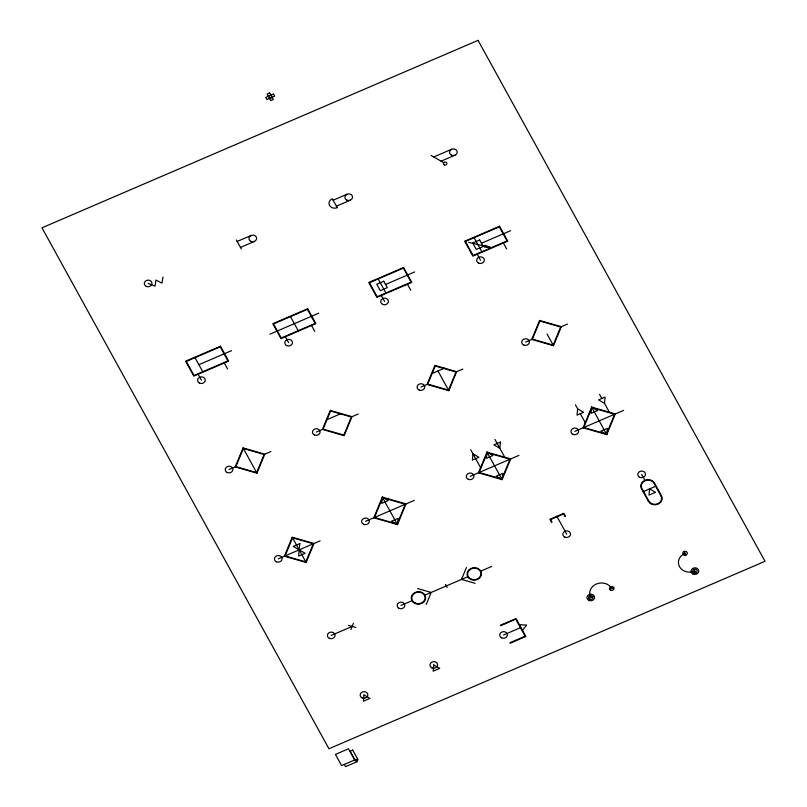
<?xml version="1.0" encoding="UTF-8"?>
<svg xmlns="http://www.w3.org/2000/svg" width="807" height="807" viewBox="0 0 807 807"><rect width="100%" height="100%" fill="white"/><g stroke="black" fill="none" stroke-linecap="round" stroke-linejoin="round"><path stroke-width="1.21" d="M382.326 497.112L381.721 503.356L388.258 500.542L382.326 497.112L373.792 517.781L397.468 524.6L406.002 503.931L382.326 497.112L397.468 524.6L398.073 518.366L391.536 521.171L397.468 524.6M486.984 452.122L486.379 458.356L492.916 455.552L486.984 452.122L478.45 472.791L502.125 479.61L510.66 458.941L486.984 452.122L502.125 479.61L502.731 473.376L496.194 476.18L502.125 479.61M577.661 408.867L577.045 415.111L583.592 412.296L577.661 408.867L575.401 404.771M591.642 407.132L591.037 413.366L597.573 410.561L591.642 407.132L583.108 427.801L606.783 434.62L615.317 413.951L591.642 407.132L606.783 434.62L607.389 428.376L600.852 431.19L606.783 434.62M604.483 403.318L605.089 397.074L598.552 399.889L604.483 403.318L609.406 412.246M162.953 277.063L161.995 283.146L155.983 280.059L155.015 286.142L148.125 283.439M229.067 469.543L235.2 466.91L243.048 447.915L264.807 454.18L270.93 451.547M235.2 466.91L256.959 473.174L264.807 454.18M316.283 432.048L322.417 429.415L330.265 410.42L352.013 416.684L358.147 414.052M292.235 537.22L284.397 556.215L306.146 562.479L313.994 543.484L292.235 537.22L306.146 562.479M352.013 416.684L344.175 435.679L322.417 429.415M420.941 387.057L427.074 384.425L434.923 365.43L456.671 371.694L462.804 369.061M427.074 384.425L448.833 390.689L456.671 371.694M350.853 629.581L353.466 623.256M525.599 342.067L531.732 339.434L539.58 320.44L561.329 326.704L567.462 324.071M426.278 604.322L431.18 592.449L417.582 588.535M531.732 339.434L553.491 345.699L561.329 326.704M466.416 567.533L461.513 579.406L475.121 583.32M522.492 630.277L526.618 625.052L519.415 624.699M268.257 96.154L270.819 95.055M269.558 98.525L272.13 97.425M237.197 241.464L251.148 235.462M333.13 200.217L347.081 194.225M433.762 156.962L451.738 149.234M240.476 247.416L254.427 241.414M336.408 206.178L350.359 200.176M441.066 161.188L455.017 155.186M198.895 364.703L231.548 350.662M269.921 334.169L318.755 313.166M385.534 284.468L414.697 271.929M481.466 243.22L510.629 230.681M431.483 373.742L444.435 368.174M327.027 419.62L340.443 413.85M278.264 558.847L320.127 540.851M365.48 521.352L414.314 500.36M470.138 476.362L518.972 455.37M574.796 431.372L623.629 410.38M643.562 491.483L655.667 486.278M331.223 635.422L352.155 626.424M400.998 605.421L411.903 600.741M424.976 595.112L467.717 576.743M480.801 571.114L491.695 566.433M500.34 625.304L516.036 618.555L525.871 636.42L510.175 643.169M500.562 625.728L515.774 619.181L525.155 636.209L509.943 642.755M503.558 634.968L520.465 627.695M588.737 598.35L592.822 596.595M609.668 589.352L613.754 587.597M490.636 247.578L484.442 247.033L485.037 245.318L490.636 247.578L468.746 242.382M348.533 625.375L355.786 627.463M431.089 155.418L443.739 162.732M599.561 394.381L601.82 398.476M641.626 474.365L644.904 480.316A7.233 6.244 -5.3 0 1 654.517 483.09L661.488 495.74A7.233 6.244 -5.3 0 1 658.018 504.133A7.233 6.244 -5.3 0 1 648.404 501.369L641.434 488.709A7.233 6.244 -5.3 0 1 644.904 480.316M684.114 551.504L686.031 554.994M693.949 569.369L695.876 572.859M503.397 242.998L506.675 248.96M547.035 333.987L553.491 345.699M580.324 413.698L585.236 422.636M474.113 237.702L481.85 251.744M477.23 254.245L480.508 260.207M565.485 516.298L563.841 513.323L549.89 519.325L551.524 522.3M564.991 516.51L563.589 513.948L550.606 519.526L552.018 522.089M556.87 516.329L566.706 534.184M494.903 439.371L504.748 457.236M407.454 284.246L410.733 290.197M437.959 370.958L448.833 390.689M378.17 278.94L385.907 292.991M470.743 449.761L480.579 467.626M381.297 295.493L384.576 301.445M311.522 325.483L314.801 331.445M445.525 584.439L447.169 587.415M290.47 316.647L298.207 330.699M236.37 239.972L241.293 248.909M285.355 336.731L288.634 342.693M224.306 362.979L227.584 368.93M195.022 357.672L202.759 371.724M243.048 447.915L256.959 473.174M198.139 374.226L201.417 380.178M354.656 759.942L348.513 748.785L335.43 754.404L341.573 765.571L356.19 759.316L357.42 761.556L345.557 766.65L344.327 764.421M694.918 571.114A11.58 9.987 -5.3 0 1 679.524 566.685A11.58 9.987 -5.3 0 1 685.072 553.249M590.774 597.473A11.58 9.987 -5.3 0 1 596.323 584.046A11.58 9.987 -5.3 0 1 611.706 588.474M299.8 543.615L298.59 556.094L305.127 553.279L293.264 546.42L299.8 543.615M364.018 694.958L363.412 701.192L369.949 698.378L364.018 694.958M433.793 664.958L433.188 671.202L439.724 668.388L433.793 664.958M473.003 453.857L472.388 460.101L478.934 457.287L473.003 453.857M500.431 442.065L499.826 448.309L493.894 444.879L500.431 442.065M649.615 488.881L649.01 495.115L655.546 492.31L649.615 488.881M243.371 448.5L235.896 466.607L256.636 472.589L264.111 454.482L243.371 448.5M330.588 411.015L323.103 429.122L343.853 435.094L351.327 416.987L330.588 411.015M292.558 537.815L285.083 555.912L305.823 561.894L313.308 543.787L292.558 537.815M435.245 366.015L427.76 384.122L448.51 390.104L455.985 371.997L435.245 366.015M382.649 497.697L374.478 517.489L397.145 524.015L405.316 504.234L382.649 497.697M539.903 321.025L532.418 339.132L553.168 345.114L560.643 327.006L539.903 321.025M487.307 452.707L479.136 472.498L501.803 479.025L509.974 459.233L487.307 452.707M591.965 407.717L583.794 427.498L606.461 434.035L614.631 414.243L591.965 407.717M269.669 92.956L267.097 94.066L270.708 100.623L273.28 99.523L269.669 92.956M273.512 94.066L265.715 97.415L266.865 99.513L274.673 96.164L273.512 94.066M478.057 40.35L41.984 227.816L328.943 748.765L765.016 561.299L478.057 40.35M220.472 346.223L185.58 361.213L193.781 376.102L228.663 361.102L220.472 346.223M307.679 308.728L272.796 323.728L280.997 338.607L315.88 323.607L307.679 308.728M403.621 267.49L368.728 282.48L376.93 297.369L411.822 282.369L403.621 267.49M499.553 226.242L464.671 241.243L472.872 256.122L507.754 241.132L499.553 226.242M220.21 346.849L186.296 361.425L194.043 375.477L227.947 360.9L220.21 346.849M307.427 309.353L273.512 323.93L281.25 337.982L315.164 323.405L307.427 309.353M403.359 268.116L369.455 282.692L377.192 296.744L411.096 282.168L403.359 268.116M499.301 226.868L465.387 241.444L473.124 255.496L507.038 240.92L499.301 226.868M383.749 281.229L376.768 284.225L380.339 290.702L387.32 287.706L383.749 281.229M479.681 239.982L472.7 242.978L476.271 249.464L483.252 246.468L479.681 239.982M352.73 750.107L350.117 751.226L355.494 761.001L358.106 759.871L352.73 750.107M660.994 495.952L654.033 483.302A6.698 5.77 -5.3 0 0 645.126 480.74A6.698 5.77 -5.3 0 0 641.918 488.507L648.889 501.157A6.698 5.77 -5.3 0 0 657.786 503.719A6.698 5.77 -5.3 0 0 660.994 495.952M337.225 207.661L332.313 198.734A5.79 4.993 -5.3 0 0 329.538 205.452A5.79 4.993 -5.3 0 0 337.225 207.661M451.496 155.146A3.843 3.309 -5.3 0 0 457.216 152.079A3.843 3.309 -5.3 0 0 451.426 149.406A3.843 3.309 -5.3 0 0 451.496 155.146M346.839 200.136A3.843 3.309 -5.3 0 0 352.558 197.069A3.843 3.309 -5.3 0 0 346.768 194.396A3.843 3.309 -5.3 0 0 346.839 200.136M250.906 241.374A3.843 3.309 -5.3 0 0 256.626 238.317A3.843 3.309 -5.3 0 0 250.836 235.634A3.843 3.309 -5.3 0 0 250.906 241.374M146.249 286.364A3.843 3.309 -5.3 0 0 151.968 283.307A3.843 3.309 -5.3 0 0 146.178 280.624A3.843 3.309 -5.3 0 0 146.249 286.364M478.632 263.132A3.843 3.309 -5.3 0 0 484.341 260.076A3.843 3.309 -5.3 0 0 478.551 257.393A3.843 3.309 -5.3 0 0 478.632 263.132M382.689 304.38A3.843 3.309 -5.3 0 0 388.409 301.324A3.843 3.309 -5.3 0 0 382.619 298.64A3.843 3.309 -5.3 0 0 382.689 304.38M286.757 345.618A3.843 3.309 -5.3 0 0 292.467 342.561A3.843 3.309 -5.3 0 0 286.687 339.878A3.843 3.309 -5.3 0 0 286.757 345.618M199.541 383.113A3.843 3.309 -5.3 0 0 205.26 380.057A3.843 3.309 -5.3 0 0 199.47 377.373A3.843 3.309 -5.3 0 0 199.541 383.113M523.723 345.003A3.843 3.309 -5.3 0 0 529.432 341.936A3.843 3.309 -5.3 0 0 523.642 339.263A3.843 3.309 -5.3 0 0 523.723 345.003M419.065 389.993A3.843 3.309 -5.3 0 0 424.775 386.936A3.843 3.309 -5.3 0 0 418.984 384.253A3.843 3.309 -5.3 0 0 419.065 389.993M314.407 434.983A3.843 3.309 -5.3 0 0 320.117 431.927A3.843 3.309 -5.3 0 0 314.327 429.243A3.843 3.309 -5.3 0 0 314.407 434.983M227.191 472.478A3.843 3.309 -5.3 0 0 232.9 469.412A3.843 3.309 -5.3 0 0 227.12 466.739A3.843 3.309 -5.3 0 0 227.191 472.478M572.909 434.307A3.843 3.309 -5.3 0 0 578.629 431.241A3.843 3.309 -5.3 0 0 572.839 428.567A3.843 3.309 -5.3 0 0 572.909 434.307M468.252 479.297A3.843 3.309 -5.3 0 0 473.971 476.241A3.843 3.309 -5.3 0 0 468.181 473.558A3.843 3.309 -5.3 0 0 468.252 479.297M363.594 524.288A3.843 3.309 -5.3 0 0 369.313 521.231A3.843 3.309 -5.3 0 0 363.523 518.548A3.843 3.309 -5.3 0 0 363.594 524.288M276.377 561.783A3.843 3.309 -5.3 0 0 282.097 558.726A3.843 3.309 -5.3 0 0 276.307 556.043A3.843 3.309 -5.3 0 0 276.377 561.783M639.739 477.3A3.843 3.309 -5.3 0 0 645.459 474.244A3.843 3.309 -5.3 0 0 639.669 471.56A3.843 3.309 -5.3 0 0 639.739 477.3M564.819 537.119A3.843 3.309 -5.3 0 0 570.539 534.063A3.843 3.309 -5.3 0 0 564.749 531.379A3.843 3.309 -5.3 0 0 564.819 537.119M399.112 608.357A3.843 3.309 -5.3 0 0 404.832 605.3A3.843 3.309 -5.3 0 0 399.041 602.617A3.843 3.309 -5.3 0 0 399.112 608.357M329.347 638.347A3.843 3.309 -5.3 0 0 335.056 635.291A3.843 3.309 -5.3 0 0 329.266 632.607A3.843 3.309 -5.3 0 0 329.347 638.347M693.031 574.049A3.843 3.309 -5.3 0 0 698.751 570.983A3.843 3.309 -5.3 0 0 692.961 568.31A3.843 3.309 -5.3 0 0 693.031 574.049M588.898 600.408A3.843 3.309 -5.3 0 0 594.608 597.341A3.843 3.309 -5.3 0 0 588.828 594.668A3.843 3.309 -5.3 0 0 588.898 600.408M501.682 637.903A3.843 3.309 -5.3 0 0 507.401 634.837A3.843 3.309 -5.3 0 0 501.611 632.163A3.843 3.309 -5.3 0 0 501.682 637.903M431.906 667.893A3.843 3.309 -5.3 0 0 437.626 664.837A3.843 3.309 -5.3 0 0 431.836 662.154A3.843 3.309 -5.3 0 0 431.906 667.893M362.141 697.884A3.843 3.309 -5.3 0 0 367.851 694.827A3.843 3.309 -5.3 0 0 362.061 692.144A3.843 3.309 -5.3 0 0 362.141 697.884M444.314 164.88A1.735 1.493 -5.3 0 0 446.896 163.498A1.735 1.493 -5.3 0 0 444.284 162.278A1.735 1.493 -5.3 0 0 444.314 164.88M415.161 603.041A6.698 5.77 -5.3 0 0 425.128 597.705A6.698 5.77 -5.3 0 0 415.03 593.034A6.698 5.77 -5.3 0 0 415.161 603.041M414.899 603.454A7.233 6.244 -5.3 0 0 425.662 597.684A7.233 6.244 -5.3 0 0 414.758 592.631A7.233 6.244 -5.3 0 0 414.899 603.454M470.713 579.456A7.233 6.244 -5.3 0 0 481.486 573.686A7.233 6.244 -5.3 0 0 470.572 568.642A7.233 6.244 -5.3 0 0 470.713 579.456M470.975 579.043A6.698 5.77 -5.3 0 0 480.942 573.706A6.698 5.77 -5.3 0 0 470.854 569.036A6.698 5.77 -5.3 0 0 470.975 579.043M693.859 572.869A2.26 1.947 -5.3 0 0 697.167 570.983A2.26 1.947 -5.3 0 0 693.707 569.49A2.26 1.947 -5.3 0 0 693.859 572.869M684.023 555.004A2.26 1.947 -5.3 0 0 687.332 553.128A2.26 1.947 -5.3 0 0 683.872 551.625A2.26 1.947 -5.3 0 0 684.023 555.004M589.796 599.258A2.26 1.947 -5.3 0 0 593.034 597.271A2.26 1.947 -5.3 0 0 589.503 595.889A2.26 1.947 -5.3 0 0 589.796 599.258M610.728 590.26A2.26 1.947 -5.3 0 0 613.966 588.273A2.26 1.947 -5.3 0 0 610.435 586.891A2.26 1.947 -5.3 0 0 610.728 590.26"/></g></svg>
